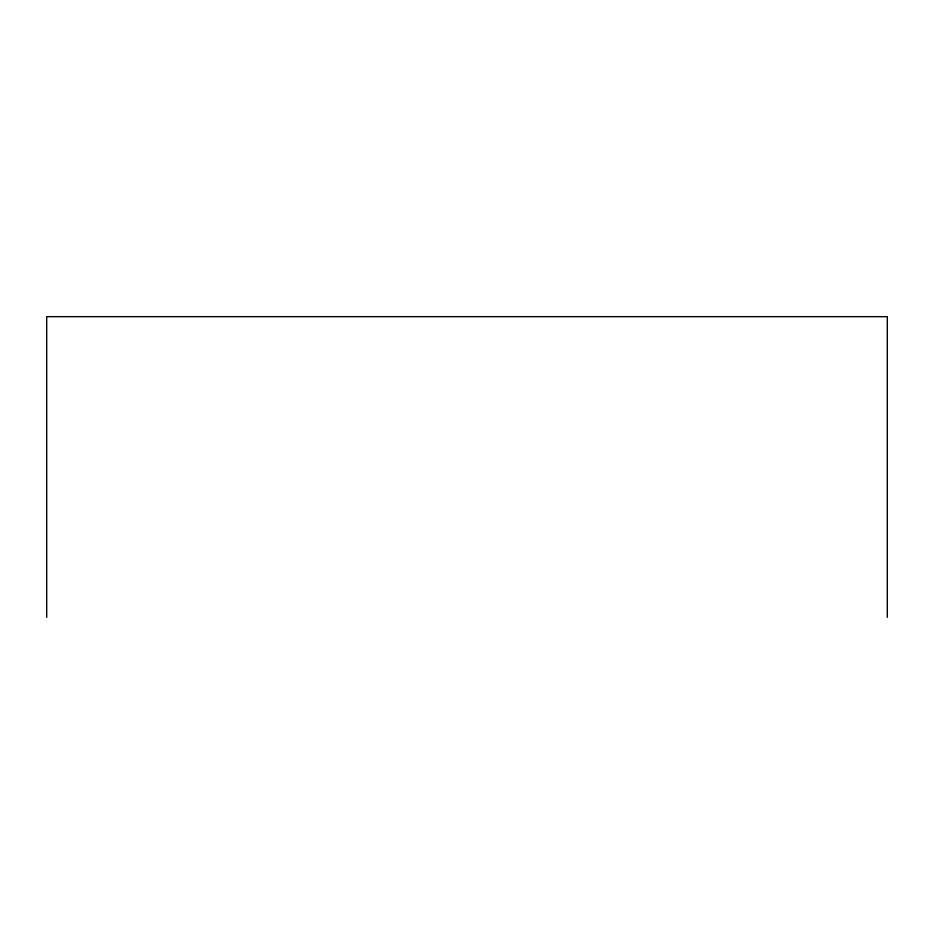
<?xml version="1.0" encoding="UTF-8"?>
<svg xmlns="http://www.w3.org/2000/svg" width="934" height="934" viewBox="0 0 934 934"><rect width="100%" height="100%" fill="white"/><g stroke="black" fill="none" stroke-linecap="round" stroke-linejoin="round"><path stroke-width="1.4" d="M887.3 617.327L887.3 316.673L46.7 316.673L46.7 617.327"/></g></svg>
